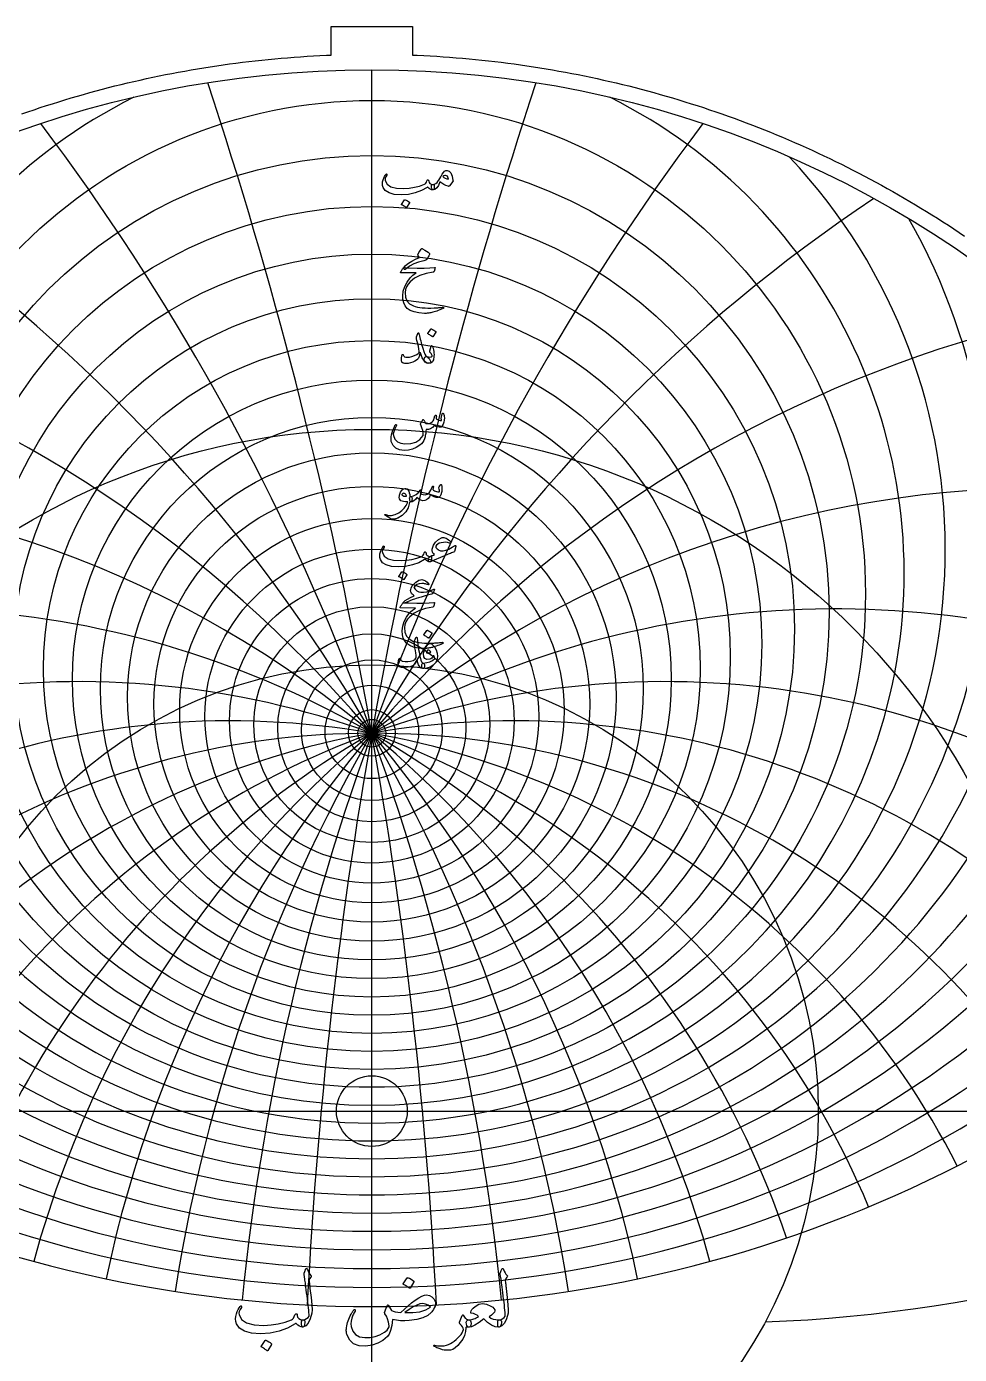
# Model space of a CAD drawing. Header units: millimetres. Extents: x -80 to 80, y -80 to 82.
# Drawn here: x -26.2 to 44.7, y -18.5 to 82.5 of the extents above; entities that cross this region are included whole.
import ezdxf

# ---------------------------------------------------------------- set-up
doc = ezdxf.new("R2010")
doc.units = ezdxf.units.MM
for name, color, linetype in [('CUT_INNER', 6, 'Continuous'), ('CUT_OUTER', 1, 'Continuous'), ('ENGRAVE', 7, 'Continuous'), ('ENGRAVE_FINE', 8, 'Continuous'), ('TEXT', 5, 'Continuous')]:
    doc.layers.add(name, color=color, linetype=linetype)

msp = doc.modelspace()

# ---------------------------------------------------------------- linework, layer by layer
at = {"layer": 'CUT_INNER'}
msp.add_circle((0, 0), 2.69, dxfattribs=at)
at = {"layer": 'CUT_OUTER'}
msp.add_lwpolyline([(-26.611, 75.8366), (-26.1452, 75.9985), (-25.6784, 76.1575), (-25.2106, 76.3136), (-24.7419, 76.4668), (-24.2722, 76.6172), (-23.8016, 76.7647), (-23.3302, 76.9093), (-22.8578, 77.051), (-22.3846, 77.1898), (-21.9106, 77.3257), (-21.4357, 77.4587), (-20.96, 77.5888), (-20.4836, 77.7159), (-20.0063, 77.8401), (-19.5283, 77.9614), (-19.0496, 78.0798), (-18.5701, 78.1952), (-18.09, 78.3077), (-17.6092, 78.4172), (-17.1277, 78.5238), (-16.6455, 78.6274), (-16.1628, 78.728), (-15.6794, 78.8257), (-15.1954, 78.9204), (-14.7109, 79.0122), (-14.2258, 79.101), (-13.7402, 79.1868), (-13.2541, 79.2696), (-12.7674, 79.3494), (-12.2803, 79.4263), (-11.7927, 79.5001), (-11.3047, 79.571), (-10.8163, 79.6388), (-10.3274, 79.7037), (-9.8381, 79.7656), (-9.3485, 79.8244), (-8.8586, 79.8803), (-8.3683, 79.9332), (-7.8776, 79.983), (-7.3867, 80.0298), (-6.8955, 80.0736), (-6.4041, 80.1144), (-5.9124, 80.1522), (-5.4205, 80.187), (-4.9283, 80.2188), (-4.436, 80.2475), (-3.9436, 80.2732), (-3.4509, 80.2959), (-3.08, 80.3107), (-3.08, 82.482), (3.08, 82.482), (3.08, 80.3107), (3.4509, 80.2959), (3.9436, 80.2732), (4.436, 80.2475), (4.9283, 80.2188), (5.4205, 80.187), (5.9124, 80.1522), (6.4041, 80.1144), (6.8955, 80.0736), (7.3867, 80.0298), (7.8776, 79.983), (8.3683, 79.9332), (8.8586, 79.8803), (9.3485, 79.8244), (9.8381, 79.7656), (10.3274, 79.7037), (10.8163, 79.6388), (11.3047, 79.571), (11.7927, 79.5001), (12.2803, 79.4263), (12.7674, 79.3494), (13.2541, 79.2696), (13.7402, 79.1868), (14.2258, 79.101), (14.7109, 79.0122), (15.1954, 78.9204), (15.6794, 78.8257), (16.1628, 78.728), (16.6455, 78.6274), (17.1277, 78.5238), (17.6092, 78.4172), (18.09, 78.3077), (18.5701, 78.1952), (19.0496, 78.0798), (19.5283, 77.9614), (20.0063, 77.8401), (20.4836, 77.7159), (20.96, 77.5888), (21.4357, 77.4587), (21.9106, 77.3257), (22.3846, 77.1898), (22.8578, 77.051), (23.3302, 76.9093), (23.8016, 76.7647), (24.2722, 76.6172), (24.7419, 76.4668), (25.2106, 76.3136), (25.6784, 76.1575), (26.1452, 75.9985), (26.611, 75.8366), (27.0758, 75.6719), (27.5396, 75.5043), (28.0024, 75.3339), (28.4641, 75.1607), (28.9248, 74.9846), (29.3843, 74.8057), (29.8428, 74.624), (30.3001, 74.4395), (30.7563, 74.2522), (31.2113, 74.0621), (31.6651, 73.8692), (32.1178, 73.6735), (32.5692, 73.475), (33.0195, 73.2738), (33.4684, 73.0698), (33.9162, 72.8631), (34.3626, 72.6536), (34.8078, 72.4414), (35.2516, 72.2265), (35.6941, 72.0088), (36.1353, 71.7884), (36.5751, 71.5654), (37.0135, 71.3396), (37.4505, 71.1111), (37.8862, 70.88), (38.3204, 70.6462), (38.7531, 70.4098), (39.1844, 70.1706), (39.6142, 69.9289), (40.0426, 69.6845), (40.4694, 69.4375), (40.8947, 69.1879), (41.3184, 68.9356), (41.7406, 68.6808), (42.1613, 68.4234), (42.5803, 68.1634), (42.9978, 67.9009), (43.4136, 67.6358), (43.8278, 67.3681), (44.2403, 67.0979), (44.6512, 66.8252), (45.0604, 66.55)], dxfattribs=at)
at = {"layer": 'ENGRAVE'}
for points in [[(0, -79.2), (0, 79.2)], [(-79.2, 0), (79.2, 0)]]:
    msp.add_lwpolyline(points, dxfattribs=at)
for centre, radius in [((0, 0), 79.2), ((0, 35.5415), 29.6347), ((0, 0), 51.8435), ((0, 31.4953), 18.5693), ((0, 29.3919), 8.9702), ((0, 0), 33.9362), ((0, 28.7373), 1.056)]:
    msp.add_circle(centre, radius, dxfattribs=at)
for centre, radius, start, end in [((0, 42.6886), 43.5935, 136.755025, 43.244975), ((0, 55.7419), 63.49, 187.023563, 352.976437), ((0, -32.3954), 61.1327, 32, 148), ((0, -32.3954), 61.1327, 32, 148), ((0, 82.9669), 97.8328, 218.84522, 321.15478), ((25.6677, 95.7931), 111.9058, 272.172808, 298.555968)]:
    msp.add_arc(centre, radius, start, end, dxfattribs=at)
at = {"layer": 'ENGRAVE_FINE'}
for centre, radius in [((0, 39.3358), 37.5254), ((0, 37.9264), 34.7555), ((0, 36.6672), 32.1315), ((0, 34.5354), 27.2493), ((0, 33.637), 24.9614), ((0, 32.8363), 22.759), ((0, 32.1249), 20.6314), ((0, 30.9416), 16.5642), ((0, 30.4585), 14.6084), ((0, 30.0415), 12.6949), ((0, 29.687), 10.8175), ((0, 29.1537), 7.1475), ((0, 28.9704), 5.344), ((0, 28.8406), 3.5548), ((0, 28.7631), 1.7751)]:
    msp.add_circle(centre, radius, dxfattribs=at)
for centre, radius, start, end in [((-346.7008, -32.3954), 352.0493, 2.874152, 18.311222), ((-346.7008, -32.3954), 352.0493, 2.874152, 18.311222), ((346.7008, -32.3954), 352.0493, 161.688778, 177.125848), ((346.7008, -32.3954), 352.0493, 161.688778, 177.125848), ((0, 40.9152), 40.4628, 116.571732, 63.428268), ((-167.9607, -32.3954), 178.7401, 5.788928, 36.970098), ((-167.9607, -32.3954), 178.7401, 5.788928, 36.970098), ((167.9607, -32.3954), 178.7401, 143.029902, 174.211072), ((167.9607, -32.3954), 178.7401, 143.029902, 174.211072), ((-105.885, -32.3954), 122.2654, 8.787171, 56.364444), ((-105.885, -32.3954), 122.2654, 8.787171, 56.364444), ((105.885, -32.3954), 122.2654, 123.635556, 171.212829), ((105.885, -32.3954), 122.2654, 123.635556, 171.212829), ((0, 44.6848), 46.9483, 150.410733, 29.589267), ((0, 46.9391), 50.5643, 161.418489, 18.581511), ((-72.8551, -32.3954), 95.1056, 11.916411, 76.960311), ((-72.8551, -32.3954), 95.1056, 11.916411, 76.960311), ((72.8551, -32.3954), 95.1056, 103.039689, 168.083589), ((72.8551, -32.3954), 95.1056, 103.039689, 168.083589), ((0, 49.495), 54.4869, 170.889161, 9.110839), ((0, 52.4066), 58.7721, 179.330047, 0.669953), ((-51.2964, -32.3954), 79.8031, 15.23187, 99.317844), ((-51.2964, -32.3954), 79.8031, 15.23187, 99.317844), ((51.2964, -32.3954), 79.8031, 80.682156, 164.76813), ((51.2964, -32.3954), 79.8031, 80.682156, 164.76813), ((0, 59.5879), 68.7293, 194.145933, 345.854067), ((-35.295, -32.3954), 70.59, 18.800401, 123.997775), ((-35.295, -32.3954), 70.59, 18.800401, 123.997775), ((0, 64.057), 74.6047, 200.815648, 339.184352), ((35.295, -32.3954), 70.59, 56.002225, 161.199599), ((35.295, -32.3954), 70.59, 56.002225, 161.199599), ((-22.2505, -32.3954), 65.0561, 22.705937, 135.460343), ((-22.2505, -32.3954), 65.0561, 22.705937, 135.460343), ((22.2505, -32.3954), 65.0561, 44.539657, 157.294063), ((22.2505, -32.3954), 65.0561, 44.539657, 157.294063), ((0, 69.2977), 81.2667, 207.116681, 332.883319), ((-10.7793, -32.3954), 62.0758, 27.057329, 142.266342), ((-10.7793, -32.3954), 62.0758, 27.057329, 142.266342), ((10.7793, -32.3954), 62.0758, 37.733658, 152.942671), ((10.7793, -32.3954), 62.0758, 37.733658, 152.942671), ((0, 75.5094), 88.9171, 213.110895, 326.889105), ((0, 199.0281), 223.2031, 249.38669, 290.61331)]:
    msp.add_arc(centre, radius, start, end, dxfattribs=at)
at = {"layer": 'TEXT'}
for points in [[(1.0679, 71.2467), (1.0846, 71.2649), (1.1019, 71.2725), (1.1197, 71.2696), (1.1382, 71.2561), (1.1522, 71.2385), (1.1569, 71.2186), (1.1522, 71.1964), (1.1382, 71.1718), (1.0668, 71.0611), (1.0211, 70.9587), (1.0012, 70.8644), (1.007, 70.7783), (1.1537, 70.4956), (1.4391, 70.2982), (1.8633, 70.1864), (2.4262, 70.1601), (2.844, 70.1908), (3.2448, 70.2549), (3.6285, 70.3524), (3.9953, 70.4833), (4.06, 70.5216), (4.1136, 70.5804), (4.1561, 70.6598), (4.1874, 70.7596), (4.1979, 70.788), (4.2155, 70.8076), (4.2401, 70.8184), (4.2717, 70.8205), (4.2942, 70.8108), (4.3103, 70.7912), (4.32, 70.7617), (4.3232, 70.7221), (4.3452, 70.6244), (4.4064, 70.5512), (4.5068, 70.5026), (4.6464, 70.4786), (4.6968, 70.4674), (4.7307, 70.4388), (4.7483, 70.3925), (4.7494, 70.3287), (4.7325, 70.2098), (4.7096, 70.1249), (4.6809, 70.074), (4.6464, 70.057), (4.5436, 70.0705), (4.4462, 70.1109), (4.354, 70.1782), (4.267, 70.2725), (4.2597, 70.2763), (4.2471, 70.2737), (4.2292, 70.2646), (4.2061, 70.2491), (3.7693, 70.0032), (3.2928, 69.8275), (2.7764, 69.7221), (2.2202, 69.687), (1.7061, 69.7221), (1.3068, 69.8275), (1.0223, 70.0032), (0.8525, 70.2491), (0.8138, 70.3864), (0.8009, 70.5266), (0.8138, 70.6697), (0.8525, 70.8158), (0.9046, 70.9516), (0.9579, 71.0687), (1.0123, 71.1671), (1.0679, 71.2467)], [(5.7331, 71.5465), (5.8797, 71.4944), (6.0012, 71.3474), (6.0975, 71.1056), (6.1687, 70.769), (6.1713, 70.7447), (6.1698, 70.7233), (6.1643, 70.7049), (6.1546, 70.6893), (5.897, 70.3662), (5.8791, 70.3465), (5.8584, 70.3345), (5.8346, 70.3302), (5.808, 70.3334), (5.6329, 70.3931), (5.4684, 70.4692), (5.3144, 70.5617), (5.171, 70.6706), (5.0554, 70.4022), (4.9286, 70.2104), (4.7907, 70.0954), (4.6417, 70.057), (4.625, 70.0632), (4.6078, 70.0816), (4.5899, 70.1124), (4.5715, 70.1554), (4.5431, 70.2619), (4.5328, 70.3474), (4.5407, 70.4118), (4.5668, 70.4552), (4.582, 70.4654), (4.5996, 70.4727), (4.6195, 70.4771), (4.6417, 70.4786), (4.7483, 70.4967), (4.8525, 70.5465), (4.9544, 70.6279), (5.0539, 70.7409), (5.0975, 70.8064), (5.1628, 70.9142), (5.2497, 71.0641), (5.3583, 71.2561), (5.4432, 71.3831), (5.534, 71.4739), (5.6306, 71.5283), (5.7331, 71.5465)], [(5.3958, 71.0875), (5.4836, 71.0143), (5.5832, 70.954), (5.6944, 70.9066), (5.8174, 70.872), (5.8106, 70.9642), (5.7858, 71.0395), (5.7427, 71.0977), (5.6815, 71.139), (5.611, 71.1604), (5.5398, 71.1589), (5.4681, 71.1346), (5.3958, 71.0875)], [(2.4871, 69.3029), (2.493, 69.3088), (2.5012, 69.3123), (2.5117, 69.3135), (2.5246, 69.3123), (2.6156, 69.2754), (2.7014, 69.2303), (2.7819, 69.177), (2.8572, 69.1156), (2.8645, 69.1062), (2.8677, 69.0968), (2.8668, 69.0875), (2.8618, 69.0781), (2.6417, 68.7221), (2.6335, 68.7136), (2.623, 68.7116), (2.6101, 68.716), (2.5949, 68.7268), (2.5817, 68.7362), (2.5609, 68.7502), (2.5325, 68.769), (2.4965, 68.7924), (2.4523, 68.8205), (2.3993, 68.8533), (2.3375, 68.8907), (2.267, 68.9329), (2.2576, 68.9399), (2.2529, 68.9469), (2.2529, 68.954), (2.2576, 68.961)], [(3.9532, 64.6777), (3.5439, 64.5709), (3.1827, 64.433), (2.8695, 64.2641), (2.6042, 64.0641), (2.5635, 64.0334), (2.5258, 64.0161), (2.4909, 64.0123), (2.459, 64.022), (2.4219, 64.0662), (2.4274, 64.1285), (2.4757, 64.209), (2.5668, 64.3077), (2.7819, 64.4863), (3.0293, 64.6473), (3.3089, 64.7907), (3.6206, 64.9166), (3.5316, 65.0478), (3.515, 65.0805), (3.507, 65.1133), (3.5079, 65.1461), (3.5176, 65.1789), (3.5805, 65.3039), (3.6382, 65.4072), (3.6906, 65.4889), (3.7377, 65.5489), (3.7679, 65.5773), (3.7974, 65.5923), (3.8264, 65.5937), (3.8548, 65.5817), (4.0196, 65.4886), (4.1581, 65.4014), (4.2702, 65.32), (4.356, 65.2445), (4.3727, 65.2202), (4.3806, 65.1894), (4.3797, 65.1523), (4.3701, 65.1086), (4.3399, 65.0404), (4.2916, 64.9576), (4.2251, 64.8601), (4.1405, 64.748), (4.1183, 64.7313), (4.0797, 64.714), (4.0246, 64.6962), (3.9532, 64.6777)], [(2.8478, 64.1344), (3.4488, 64.1133), (3.9684, 64.111), (4.4066, 64.1274), (4.7635, 64.1625), (4.7745, 64.1638), (4.784, 64.1631), (4.792, 64.1603), (4.7986, 64.1555), (4.8035, 64.1489), (4.8062, 64.1408), (4.807, 64.1313), (4.8057, 64.1203), (4.7964, 64.0776), (4.7875, 64.0384), (4.7789, 64.0027), (4.7705, 63.9705), (4.7625, 63.9418), (4.7547, 63.9166), (4.7472, 63.8949), (4.7401, 63.8768), (4.7249, 63.8478), (4.7073, 63.8264), (4.6874, 63.8127), (4.6651, 63.8065), (4.1241, 63.7085), (3.6534, 63.5548), (3.2529, 63.3455), (2.9227, 63.0805), (2.7559, 62.89), (2.6347, 62.6883), (2.5591, 62.4754), (2.5293, 62.2515), (2.558, 61.8999), (2.6721, 61.6133), (2.8718, 61.3917), (3.1569, 61.2351), (3.3048, 61.1877), (3.4672, 61.1484), (3.6443, 61.1174), (3.8361, 61.0946), (4.0422, 61.0796), (4.2623, 61.0723), (4.4965, 61.0726), (4.7448, 61.0805), (4.833, 61.0855), (4.9198, 61.0911), (5.0052, 61.0972), (5.089, 61.1039), (5.1708, 61.1113), (5.25, 61.1192), (5.3266, 61.1276), (5.4005, 61.1367), (5.423, 61.1379), (5.4391, 61.132), (5.4488, 61.1192), (5.452, 61.0992), (5.4503, 61.0761), (5.445, 61.0583), (5.4362, 61.0457), (5.4239, 61.0384), (5.2916, 60.9824), (5.1663, 60.9318), (5.048, 60.8864), (4.9368, 60.8463), (4.8329, 60.8112), (4.7366, 60.7807), (4.6479, 60.755), (4.5668, 60.7339), (4.4905, 60.7184), (4.4163, 60.7046), (4.3441, 60.6926), (4.274, 60.6824), (4.2057, 60.6745), (4.1388, 60.6695), (4.0734, 60.6675), (4.0094, 60.6683), (3.5726, 60.7023), (3.2085, 60.7761), (2.9169, 60.8896), (2.6979, 61.043), (2.5372, 61.2348), (2.4251, 61.4587), (2.3615, 61.7149), (2.3466, 62.0032), (2.3926, 62.361), (2.5024, 62.7082), (2.676, 63.0448), (2.9134, 63.3709), (3.0062, 63.4696), (3.1113, 63.5641), (3.2287, 63.6546), (3.3583, 63.741), (2.2248, 63.7503), (2.1976, 63.762), (2.1862, 63.7831), (2.1906, 63.8136), (2.2108, 63.8534), (2.2488, 63.9113), (2.2834, 63.9634), (2.3144, 64.0097), (2.3419, 64.0501), (2.3659, 64.0843), (2.3864, 64.1121), (2.4034, 64.1335), (2.4169, 64.1484), (2.4473, 64.1511), (2.5293, 64.1496), (2.6628, 64.1441), (2.8478, 64.1344)], [(3.5902, 59.0739), (3.6171, 58.9511), (3.6464, 58.8262), (3.678, 58.6993), (3.712, 58.5704), (3.7483, 58.4388), (3.7869, 58.304), (3.8279, 58.1659), (3.8712, 58.0247), (3.9587, 57.7706), (4.0387, 57.5797), (4.111, 57.4521), (4.1757, 57.3877), (4.2322, 57.3493), (4.2893, 57.2952), (4.3469, 57.2252), (4.4052, 57.1394), (4.4602, 57.0332), (4.4754, 56.9533), (4.4508, 56.8997), (4.3864, 56.8725), (4.1783, 56.8935), (3.9942, 57.0317), (3.834, 57.287), (3.6979, 57.6594), (3.695, 57.6655), (3.6909, 57.6699), (3.6856, 57.6725), (3.6792, 57.6734), (3.6745, 57.6725), (3.6698, 57.6699), (3.6651, 57.6655), (3.6604, 57.6594), (3.6473, 57.599), (3.6312, 57.5352), (3.6121, 57.4679), (3.5902, 57.3971), (3.5662, 57.33), (3.541, 57.2741), (3.5147, 57.2293), (3.4871, 57.1956), (3.3882, 57.1093), (3.2647, 57.0329), (3.1165, 56.9664), (2.9438, 56.9099), (2.7682, 56.8681), (2.6159, 56.8502), (2.4871, 56.8564), (2.3817, 56.8865), (2.2916, 56.962), (2.2506, 57.0949), (2.2588, 57.2852), (2.3162, 57.5329), (2.3217, 57.5411), (2.3291, 57.5469), (2.3381, 57.5505), (2.349, 57.5516), (2.3618, 57.5502), (2.3724, 57.5458), (2.3806, 57.5385), (2.3864, 57.5282), (2.4087, 57.4764), (2.4333, 57.4334), (2.4602, 57.3991), (2.4895, 57.3736), (2.5808, 57.3397), (2.7049, 57.3315), (2.8618, 57.349), (3.0515, 57.3924), (3.2538, 57.4574), (3.411, 57.5305), (3.5231, 57.6119), (3.5902, 57.7015), (3.6013, 57.7923), (3.5832, 57.9474), (3.5357, 58.167), (3.459, 58.4509), (3.4222, 58.6005), (3.4005, 58.7214), (3.3941, 58.8136), (3.4028, 58.8772), (3.4918, 59.1301), (3.5015, 59.1567), (3.5117, 59.1758), (3.5226, 59.1872), (3.534, 59.191), (3.548, 59.1837), (3.5621, 59.1617), (3.5761, 59.1251), (3.5902, 59.0739)], [(4.4942, 59.4767), (4.5, 59.4825), (4.5082, 59.4861), (4.5188, 59.4872), (4.5316, 59.4861), (4.6227, 59.4492), (4.7085, 59.4041), (4.789, 59.3508), (4.8642, 59.2893), (4.8715, 59.28), (4.8747, 59.2706), (4.8739, 59.2612), (4.8689, 59.2519), (4.6487, 58.8959), (4.6405, 58.8874), (4.63, 58.8854), (4.6171, 58.8897), (4.6019, 58.9006), (4.5887, 58.9099), (4.5679, 58.924), (4.5395, 58.9427), (4.5035, 58.9662), (4.4593, 58.9943), (4.4064, 59.027), (4.3446, 59.0645), (4.274, 59.1067), (4.2647, 59.1137), (4.26, 59.1207), (4.26, 59.1277), (4.2647, 59.1348)], [(4.5363, 57.561), (4.5088, 57.607), (4.4825, 57.6465), (4.4573, 57.6796), (4.4333, 57.7062), (4.416, 57.729), (4.4064, 57.7554), (4.4043, 57.7852), (4.4099, 57.8186), (4.5082, 58.1746), (4.522, 58.2056), (4.5398, 58.2144), (4.5618, 58.2009), (4.5879, 58.1652), (4.6271, 58.0894), (4.6605, 57.9978), (4.688, 57.8903), (4.7096, 57.7671), (4.7222, 57.6488), (4.7272, 57.5329), (4.7246, 57.4193), (4.7143, 57.3081), (4.6976, 57.2112), (4.6757, 57.1266), (4.6484, 57.0543), (4.616, 56.9942), (4.5758, 56.9497), (4.5211, 56.9146), (4.4517, 56.8889), (4.3677, 56.8725), (4.2816, 56.8692), (4.2014, 56.883), (4.1271, 56.9137), (4.0586, 56.9615), (4.0056, 57.0221), (3.9778, 57.0914), (3.9751, 57.1696), (3.9977, 57.2565), (4.0337, 57.3277), (4.0761, 57.3725), (4.125, 57.3909), (4.1804, 57.383), (4.308, 57.3523), (4.4192, 57.349), (4.5141, 57.3733), (4.5925, 57.4252), (4.5943, 57.4389), (4.5855, 57.4661), (4.5662, 57.5068), (4.5363, 57.561)], [(5.3443, 53.0233), (5.3525, 53.0438), (5.363, 53.0584), (5.3759, 53.0672), (5.3911, 53.0702), (5.4107, 53.0678), (5.4274, 53.0608), (5.4412, 53.0491), (5.452, 53.0327), (5.4787, 52.9741), (5.4977, 52.9015), (5.5091, 52.8149), (5.5129, 52.7142), (5.5027, 52.5497), (5.4719, 52.3933), (5.4207, 52.2452), (5.349, 52.1053), (5.3244, 52.0716), (5.2975, 52.0456), (5.2682, 52.0271), (5.2366, 52.0163), (5.1221, 52.009), (4.9989, 52.0292), (4.8668, 52.0769), (4.726, 52.1521), (4.6075, 51.9896), (4.4672, 51.8816), (4.3054, 51.828), (4.1218, 51.8289), (4.1158, 51.7301), (4.1072, 51.6351), (4.0959, 51.5439), (4.082, 51.4566), (4.0655, 51.3724), (4.0463, 51.2909), (4.0245, 51.212), (4, 51.1357), (3.9432, 50.9981), (3.8665, 50.8711), (3.7699, 50.7546), (3.6534, 50.6486), (3.3809, 50.4671), (3.0925, 50.3395), (2.7884, 50.2657), (2.4684, 50.2458), (2.108, 50.2947), (1.8232, 50.4226), (1.6139, 50.6296), (1.4801, 50.9156), (1.462, 51.0186), (1.459, 51.1404), (1.4713, 51.2809), (1.4988, 51.4402), (1.543, 51.6146), (1.6054, 51.7961), (1.6859, 51.9847), (1.7846, 52.1802), (1.7925, 52.1925), (1.8021, 52.2013), (1.8135, 52.2066), (1.8267, 52.2083), (1.8399, 52.2071), (1.8513, 52.2036), (1.861, 52.1978), (1.8689, 52.1896), (1.8741, 52.1776), (1.8759, 52.165), (1.8741, 52.1518), (1.8689, 52.1381), (1.7436, 51.8778), (1.6628, 51.6638), (1.6265, 51.4961), (1.6347, 51.3746), (1.7529, 51.1067), (1.9391, 50.9121), (2.1932, 50.7906), (2.5152, 50.7423), (2.9655, 50.771), (3.3466, 50.8851), (3.6587, 51.0848), (3.9017, 51.3699), (3.9008, 51.5578), (3.87, 51.7563), (3.8095, 51.9653), (3.719, 52.1849), (3.7076, 52.2071), (3.7014, 52.2271), (3.7006, 52.2446), (3.7049, 52.2598), (3.7301, 52.3121), (3.7541, 52.3611), (3.777, 52.4069), (3.7986, 52.4495), (3.8191, 52.4883), (3.8384, 52.5227), (3.8566, 52.5527), (3.8736, 52.5783), (3.8832, 52.5892), (3.8935, 52.5936), (3.9043, 52.5915), (3.9157, 52.583), (3.9216, 52.5766), (3.9298, 52.5666), (3.9403, 52.5532), (3.9532, 52.5362), (3.9678, 52.5157), (3.9836, 52.4917), (4.0006, 52.4642), (4.0188, 52.4331), (4.0556, 52.3734), (4.0867, 52.3301), (4.1119, 52.3032), (4.1312, 52.2926), (4.253, 52.2824), (4.3747, 52.3032), (4.4965, 52.355), (4.6183, 52.4378), (4.6625, 52.4929), (4.7061, 52.583), (4.7492, 52.7083), (4.7916, 52.8687), (4.7957, 52.884), (4.8033, 52.8968), (4.8144, 52.9074), (4.8291, 52.9156), (4.8428, 52.9209), (4.856, 52.9226), (4.8686, 52.9209), (4.8806, 52.9156), (4.8985, 52.8863), (4.9052, 52.8313), (4.9008, 52.7505), (4.8853, 52.6439), (4.9798, 52.586), (5.0808, 52.5479), (5.1883, 52.5298), (5.3021, 52.5315), (5.3007, 52.5658), (5.2963, 52.5936), (5.289, 52.6149), (5.2787, 52.6299), (5.267, 52.6439), (5.26, 52.658), (5.2576, 52.672), (5.26, 52.6861)], [(5.2342, 47.6602), (5.2445, 47.6672), (5.2565, 47.6648), (5.2702, 47.6531), (5.2857, 47.6321), (5.3024, 47.5963), (5.315, 47.5454), (5.3235, 47.4792), (5.3279, 47.3979), (5.3294, 47.3054), (5.3244, 47.2152), (5.313, 47.1274), (5.2951, 47.0419), (5.243, 46.8756), (5.185, 46.7562), (5.1212, 46.6836), (5.0516, 46.6578), (4.8867, 46.6675), (4.7342, 46.7105), (4.594, 46.7869), (4.4661, 46.8967), (4.3782, 46.7237), (4.274, 46.5887), (4.1534, 46.4918), (4.0164, 46.433), (3.8727, 46.4201), (3.7272, 46.4564), (3.5799, 46.5419), (3.4309, 46.6765), (3.3103, 46.5229), (3.1921, 46.4131), (3.0761, 46.3472), (2.9625, 46.3253), (2.9397, 46.3381), (2.9181, 46.3768), (2.8976, 46.4412), (2.8782, 46.5313), (2.8712, 46.6203), (2.8829, 46.6859), (2.9134, 46.7281), (2.9625, 46.7468), (3.1786, 46.7957), (3.3677, 46.8908), (3.5299, 47.0322), (3.6651, 47.2199), (3.6724, 47.2301), (3.6804, 47.2374), (3.6888, 47.2418), (3.6979, 47.2433), (3.709, 47.2421), (3.719, 47.2386), (3.7278, 47.2328), (3.7354, 47.2246), (3.7398, 47.1994), (3.7295, 47.1566), (3.7046, 47.0963), (3.6651, 47.0185), (3.7169, 46.9585), (3.7974, 46.9142), (3.9066, 46.8859), (4.0445, 46.8733), (4.2164, 46.9093), (4.3665, 47.0267), (4.4951, 47.2254), (4.6019, 47.5056), (4.6072, 47.5199), (4.6136, 47.5302), (4.6212, 47.5363), (4.63, 47.5384), (4.6432, 47.5372), (4.6546, 47.5337), (4.6643, 47.5278), (4.6722, 47.5196), (4.678, 47.5079), (4.6815, 47.4962), (4.6827, 47.4845), (4.6815, 47.4728), (4.6347, 47.2761), (4.6894, 47.2275), (4.7553, 47.1847), (4.8323, 47.1479), (4.9204, 47.1168), (5.0062, 47.0966), (5.0715, 47.0922), (5.1163, 47.1037), (5.1405, 47.1309), (5.1485, 47.1724), (5.1441, 47.2316), (5.1274, 47.3083), (5.0984, 47.4025), (5.1034, 47.4292), (5.1277, 47.481), (5.1713, 47.558), (5.2342, 47.6602)], [(2.8689, 46.2737), (2.7591, 45.8882), (2.575, 45.5653), (2.3165, 45.305), (1.9836, 45.1074), (1.9371, 45.0874), (1.8911, 45.0694), (1.8457, 45.0534), (1.8009, 45.0395), (1.757, 45.028), (1.7143, 45.019), (1.6727, 45.0127), (1.6323, 45.0091), (1.5316, 45.0234), (1.3981, 45.0758), (1.2319, 45.1663), (1.0328, 45.2948), (1.0114, 45.3132), (0.9988, 45.3311), (0.995, 45.3484), (1, 45.3651), (1.0111, 45.3779), (1.0258, 45.3838), (1.0439, 45.3826), (1.0656, 45.3744), (1.2725, 45.3074), (1.5047, 45.3077), (1.762, 45.3753), (2.0445, 45.5103), (2.2752, 45.6669), (2.4661, 45.851), (2.6171, 46.0627), (2.7284, 46.3018), (2.7275, 46.3103), (2.7248, 46.3171), (2.7205, 46.322), (2.7143, 46.3253), (2.553, 46.3346), (2.4157, 46.3534), (2.3024, 46.3815), (2.2131, 46.4189), (2.144, 46.4769), (2.1007, 46.5571), (2.0832, 46.6596), (2.0913, 46.7843), (2.094, 46.8008), (2.0972, 46.8176), (2.101, 46.8348), (2.1054, 46.8522), (2.1104, 46.8702), (2.1159, 46.8891), (2.1221, 46.9088), (2.1288, 46.9295), (2.1839, 47.0633), (2.2506, 47.1742), (2.3291, 47.2623), (2.4192, 47.3276), (2.5114, 47.3633), (2.596, 47.3627), (2.673, 47.3258), (2.7424, 47.2527), (2.803, 47.1508), (2.849, 47.0325), (2.8803, 46.8979), (2.897, 46.7468), (2.9062, 46.7469), (2.9151, 46.7474), (2.9238, 46.7481), (2.9321, 46.7491), (2.9404, 46.7502), (2.9491, 46.7509), (2.958, 46.7513), (2.9672, 46.7515), (2.9988, 46.7447), (3.0234, 46.7246), (3.041, 46.6909), (3.0515, 46.6438), (3.0559, 46.5919), (3.0551, 46.5395), (3.0489, 46.4866), (3.0375, 46.433), (3.0226, 46.3858), (3.0059, 46.3522), (2.9874, 46.332), (2.9672, 46.3253), (2.8782, 46.3253), (2.8777, 46.3168), (2.8759, 46.3053), (2.873, 46.291), (2.8689, 46.2737)], [(2.644, 46.7983), (2.5949, 46.8841), (2.541, 46.9447), (2.4825, 46.9801), (2.4192, 46.9904), (2.3815, 46.9804), (2.3478, 46.9646), (2.3182, 46.9429), (2.2928, 46.9154), (2.2846, 46.9008), (2.2834, 46.885), (2.2892, 46.868), (2.3021, 46.8498), (2.3504, 46.8074), (2.4204, 46.7784), (2.512, 46.7629), (2.6253, 46.7609), (2.637, 46.7632), (2.644, 46.7702), (2.6464, 46.7819), (2.644, 46.7983)], [(6.3747, 42.9386), (6.2811, 42.5639), (6.2705, 42.5458), (6.253, 42.5288), (6.2284, 42.513), (6.1968, 42.4983), (6.1266, 42.4736), (6.0521, 42.4462), (5.9733, 42.4162), (5.89, 42.3836), (5.8023, 42.3486), (5.7102, 42.3116), (5.6138, 42.2725), (5.5129, 42.2314), (4.4356, 41.763), (4.3864, 41.7738), (4.3466, 41.8063), (4.3162, 41.8604), (4.2951, 41.9363), (4.2916, 42.0168), (4.3138, 42.085), (4.3619, 42.1409), (4.4356, 42.1845), (4.4448, 42.1888), (4.4631, 42.1968), (4.4905, 42.2087), (4.527, 42.2243), (4.5722, 42.2435), (4.6259, 42.2659), (4.6881, 42.2915), (4.7588, 42.3203), (4.6678, 42.4137), (4.6101, 42.5159), (4.5858, 42.6268), (4.5949, 42.7466), (4.685, 43.0314), (4.8384, 43.2723), (5.0551, 43.4694), (5.3349, 43.6225), (5.3961, 43.6368), (5.4672, 43.633), (5.5483, 43.611), (5.6394, 43.5709), (5.7339, 43.5162), (5.8209, 43.455), (5.9002, 43.3874), (5.9719, 43.3133), (5.9921, 43.2861), (6.0012, 43.2606), (5.9992, 43.2369), (5.986, 43.215), (5.9661, 43.198), (5.9438, 43.1892), (5.9192, 43.1886), (5.8923, 43.1962), (5.7521, 43.2404), (5.6031, 43.2606), (5.4453, 43.2568), (5.2787, 43.229), (5.128, 43.1839), (5.0082, 43.1236), (4.9195, 43.0481), (4.8619, 42.9574), (4.856, 42.917), (4.8712, 42.8707), (4.9075, 42.8186), (4.9649, 42.7606), (5.0305, 42.7079), (5.0961, 42.667), (5.1616, 42.6377), (5.2272, 42.6201), (5.4236, 42.6151), (5.6335, 42.6564), (5.8569, 42.7439), (6.0937, 42.8777), (6.1192, 42.8938), (6.1441, 42.9093), (6.1684, 42.9243), (6.1921, 42.9386), (6.2149, 42.9521), (6.2366, 42.9644), (6.2571, 42.9755), (6.2764, 42.9855), (6.33, 43.0106), (6.3642, 43.0112), (6.3791, 42.9872), (6.3747, 42.9386)], [(0.8618, 42.9527), (0.8785, 42.9708), (0.8958, 42.9784), (0.9136, 42.9755), (0.9321, 42.962), (0.9461, 42.9445), (0.9508, 42.9246), (0.9461, 42.9023), (0.9321, 42.8777), (0.8607, 42.7671), (0.815, 42.6646), (0.7951, 42.5703), (0.8009, 42.4843), (0.9476, 42.2015), (1.233, 42.0042), (1.6572, 41.8924), (2.2202, 41.866), (2.6379, 41.8967), (3.0387, 41.9609), (3.4224, 42.0583), (3.7893, 42.1892), (3.8539, 42.2275), (3.9075, 42.2864), (3.95, 42.3657), (3.9813, 42.4655), (3.9918, 42.4939), (4.0094, 42.5136), (4.034, 42.5244), (4.0656, 42.5264), (4.0881, 42.5168), (4.1042, 42.4972), (4.1139, 42.4676), (4.1171, 42.4281), (4.1391, 42.3303), (4.2003, 42.2571), (4.3007, 42.2085), (4.4403, 42.1845), (4.4907, 42.1734), (4.5246, 42.1447), (4.5422, 42.0984), (4.5434, 42.0346), (4.5264, 41.9158), (4.5035, 41.8309), (4.4749, 41.7799), (4.4403, 41.763), (4.3376, 41.7764), (4.2401, 41.8168), (4.1479, 41.8842), (4.0609, 41.9784), (4.0536, 41.9822), (4.041, 41.9796), (4.0232, 41.9705), (4, 41.955), (3.5633, 41.7091), (3.0867, 41.5335), (2.5703, 41.4281), (2.0141, 41.3929), (1.5, 41.4281), (1.1007, 41.5335), (0.8162, 41.7091), (0.6464, 41.955), (0.6077, 42.0923), (0.5949, 42.2325), (0.6077, 42.3757), (0.6464, 42.5218), (0.6985, 42.6576), (0.7518, 42.7747), (0.8062, 42.873), (0.8618, 42.9527)], [(2.281, 41.0089), (2.2869, 41.0147), (2.2951, 41.0182), (2.3056, 41.0194), (2.3185, 41.0182), (2.4096, 40.9813), (2.4953, 40.9363), (2.5758, 40.883), (2.6511, 40.8215), (2.6584, 40.8121), (2.6616, 40.8028), (2.6607, 40.7934), (2.6558, 40.784), (2.4356, 40.4281), (2.4274, 40.4196), (2.4169, 40.4175), (2.404, 40.4219), (2.3888, 40.4327), (2.3756, 40.4421), (2.3548, 40.4562), (2.3264, 40.4749), (2.2904, 40.4983), (2.2462, 40.5264), (2.1932, 40.5592), (2.1315, 40.5967), (2.0609, 40.6388), (2.0515, 40.6459), (2.0469, 40.6529), (2.0469, 40.6599), (2.0515, 40.6669)], [(4.7518, 39.6767), (4.7556, 39.6436), (4.7342, 39.5819), (4.6877, 39.4914), (4.616, 39.3723), (4.6007, 39.3529), (4.5832, 39.3371), (4.5633, 39.3248), (4.541, 39.316), (4.2412, 39.2335), (3.9743, 39.1591), (3.7401, 39.093), (3.5387, 39.035), (3.37, 38.9855), (3.2342, 38.9449), (3.1312, 38.9129), (3.0609, 38.8898), (2.4942, 38.6369), (2.4543, 38.634), (2.4239, 38.6392), (2.4028, 38.6527), (2.3911, 38.6744), (2.3908, 38.6823), (2.3946, 38.6919), (2.4025, 38.7033), (2.4145, 38.7165), (2.5299, 38.8248), (2.7026, 38.939), (2.9327, 39.059), (3.2202, 39.1849), (3.142, 39.2516), (3.0761, 39.316), (3.0226, 39.3781), (2.9813, 39.4378), (2.9558, 39.5031), (2.9497, 39.5819), (2.9628, 39.6741), (2.9953, 39.7798), (3.048, 39.8898), (3.1218, 39.9999), (3.2166, 40.11), (3.3326, 40.22), (3.4587, 40.3152), (3.5796, 40.3805), (3.6953, 40.4159), (3.8056, 40.4214), (3.9552, 40.3913), (4.0902, 40.3289), (4.2105, 40.2344), (4.3162, 40.1076), (4.3256, 40.0918), (4.3302, 40.0772), (4.3302, 40.0637), (4.3256, 40.0514), (4.3153, 40.04), (4.3033, 40.0339), (4.2895, 40.033), (4.274, 40.0374), (4.2051, 40.0593), (4.1388, 40.0783), (4.0751, 40.0944), (4.0141, 40.1076), (3.956, 40.1176), (3.9011, 40.124), (3.8494, 40.1269), (3.801, 40.1264), (3.5993, 40.1026), (3.4298, 40.0456), (3.2925, 39.9551), (3.1874, 39.8313), (3.2992, 39.684), (3.4239, 39.5748), (3.5615, 39.5037), (3.712, 39.4706), (3.9359, 39.4683), (4.1768, 39.5034), (4.4347, 39.576), (4.7096, 39.6861), (4.721, 39.689), (4.7319, 39.6884), (4.7421, 39.6843), (4.7518, 39.6767)], [(2.808, 38.6509), (3.409, 38.6299), (3.9286, 38.6275), (4.3668, 38.6439), (4.7237, 38.679), (4.7347, 38.6804), (4.7442, 38.6796), (4.7522, 38.6768), (4.7588, 38.672), (4.7636, 38.6654), (4.7664, 38.6574), (4.7672, 38.6479), (4.7658, 38.6369), (4.7566, 38.5941), (4.7477, 38.5549), (4.7391, 38.5192), (4.7307, 38.487), (4.7227, 38.4583), (4.7149, 38.4331), (4.7074, 38.4115), (4.7003, 38.3933), (4.685, 38.3643), (4.6675, 38.343), (4.6476, 38.3292), (4.6253, 38.3231), (4.0843, 38.225), (3.6136, 38.0713), (3.2131, 37.862), (2.8829, 37.5971), (2.7161, 37.4065), (2.5949, 37.2048), (2.5193, 36.992), (2.4895, 36.768), (2.5182, 36.4164), (2.6323, 36.1298), (2.832, 35.9082), (3.1171, 35.7516), (3.265, 35.7042), (3.4274, 35.665), (3.6045, 35.6339), (3.7963, 35.6111), (4.0024, 35.5962), (4.2225, 35.5889), (4.4567, 35.5892), (4.7049, 35.5971), (4.7932, 35.602), (4.88, 35.6076), (4.9653, 35.6137), (5.0492, 35.6205), (5.131, 35.6278), (5.2102, 35.6357), (5.2868, 35.6442), (5.3607, 35.6533), (5.3832, 35.6544), (5.3993, 35.6486), (5.409, 35.6357), (5.4122, 35.6158), (5.4105, 35.5927), (5.4052, 35.5748), (5.3964, 35.5622), (5.3841, 35.5549), (5.2518, 35.499), (5.1265, 35.4483), (5.0082, 35.403), (4.897, 35.3629), (4.7931, 35.3277), (4.6968, 35.2973), (4.6081, 35.2715), (4.527, 35.2504), (4.4507, 35.2349), (4.3765, 35.2212), (4.3043, 35.2092), (4.2342, 35.1989), (4.1659, 35.191), (4.099, 35.186), (4.0335, 35.184), (3.9696, 35.1849), (3.5328, 35.2188), (3.1686, 35.2926), (2.8771, 35.4062), (2.6581, 35.5596), (2.4974, 35.7513), (2.3853, 35.9753), (2.3217, 36.2314), (2.3068, 36.5198), (2.3528, 36.8775), (2.4625, 37.2247), (2.6361, 37.5614), (2.8736, 37.8875), (2.9664, 37.9861), (3.0714, 38.0807), (3.1888, 38.1711), (3.3185, 38.2575), (2.185, 38.2669), (2.1578, 38.2786), (2.1464, 38.2996), (2.1508, 38.3301), (2.171, 38.3699), (2.209, 38.4279), (2.2436, 38.48), (2.2746, 38.5262), (2.3021, 38.5666), (2.3261, 38.6009), (2.3466, 38.6287), (2.3636, 38.6501), (2.3771, 38.665), (2.4075, 38.6676), (2.4895, 38.6662), (2.623, 38.6606), (2.808, 38.6509)], [(4.1874, 36.5578), (4.1932, 36.5637), (4.2014, 36.5672), (4.212, 36.5683), (4.2249, 36.5672), (4.3159, 36.5303), (4.4017, 36.4852), (4.4822, 36.4319), (4.5574, 36.3704), (4.5647, 36.3611), (4.5679, 36.3517), (4.5671, 36.3423), (4.5621, 36.333), (4.3419, 35.977), (4.3338, 35.9685), (4.3232, 35.9665), (4.3103, 35.9709), (4.2951, 35.9817), (4.2819, 35.9911), (4.2612, 36.0051), (4.2328, 36.0238), (4.1967, 36.0473), (4.1525, 36.0754), (4.0996, 36.1082), (4.0378, 36.1456), (3.9672, 36.1878), (3.9579, 36.1948), (3.9532, 36.2018), (3.9532, 36.2089), (3.9579, 36.2159)], [(3.897, 34.0754), (3.9309, 34.059), (3.9579, 34.0332), (3.9778, 33.9981), (3.9907, 33.9536), (3.9991, 33.8985), (4.0012, 33.8458), (3.9968, 33.7955), (3.986, 33.7475), (3.9699, 33.7065), (3.9497, 33.6772), (3.9254, 33.6597), (3.897, 33.6538), (3.7568, 33.6927), (3.6405, 33.7908), (3.5483, 33.948), (3.4801, 34.1643), (3.4713, 34.2017), (3.4637, 34.234), (3.4573, 34.2614), (3.452, 34.2838), (3.4479, 34.3012), (3.445, 34.3136), (3.4432, 34.3211), (3.4426, 34.3236), (3.4356, 34.3374), (3.4286, 34.3412), (3.4216, 34.335), (3.4145, 34.3189), (3.3349, 34.1392), (3.2459, 33.9981), (3.1476, 33.8956), (3.0398, 33.8318), (2.8835, 33.7826), (2.7003, 33.7522), (2.4901, 33.7405), (2.2529, 33.7475), (2.0946, 33.7964), (2.0082, 33.9149), (1.9939, 34.1032), (2.0515, 34.3611), (2.0647, 34.3921), (2.0808, 34.4149), (2.0998, 34.4296), (2.1218, 34.436), (2.1435, 34.434), (2.1616, 34.4231), (2.1762, 34.4035), (2.1874, 34.3751), (2.2111, 34.3145), (2.2401, 34.2686), (2.2743, 34.2372), (2.3138, 34.2206), (2.5354, 34.1866), (2.7459, 34.1831), (2.9453, 34.21), (3.1335, 34.2674), (3.2152, 34.3101), (3.2822, 34.3681), (3.3346, 34.4413), (3.3724, 34.5297), (3.37, 34.5715), (3.3583, 34.669), (3.3373, 34.8221), (3.3068, 35.0309), (3.2913, 35.1425), (3.2775, 35.2434), (3.2655, 35.3334), (3.2553, 35.4126), (3.2465, 35.4804), (3.2389, 35.5361), (3.2325, 35.5799), (3.2272, 35.6117), (3.2228, 35.6603), (3.2237, 35.703), (3.2298, 35.7399), (3.2412, 35.7709), (3.2594, 35.8094), (3.2764, 35.8453), (3.2922, 35.8785), (3.3068, 35.9091), (3.32, 35.937), (3.3314, 35.9624), (3.3411, 35.9851), (3.349, 36.0051), (3.3572, 36.0212), (3.3677, 36.032), (3.3806, 36.0376), (3.3958, 36.0379), (3.4125, 36.0315), (3.4251, 36.0215), (3.4336, 36.008), (3.438, 35.9911), (3.4665, 35.7514), (3.4959, 35.5244), (3.5262, 35.31), (3.5574, 35.1081), (3.5892, 34.9189), (3.6212, 34.7422), (3.6536, 34.5781), (3.6862, 34.4266), (3.7257, 34.2852), (3.774, 34.1796), (3.8311, 34.1096), (3.897, 34.0754)], [(4.4356, 35.5695), (4.4678, 35.5648), (4.5035, 35.5508), (4.5428, 35.5274), (4.5855, 35.4946), (4.7685, 35.2996), (4.8958, 35.08), (4.9675, 34.8359), (4.9836, 34.5672), (4.9693, 34.4272), (4.9403, 34.3025), (4.8967, 34.193), (4.8384, 34.0988), (4.6496, 33.9041), (4.4298, 33.765), (4.1789, 33.6816), (3.897, 33.6538), (3.8686, 33.6605), (3.8443, 33.6807), (3.8241, 33.7144), (3.808, 33.7615), (3.802, 33.7876), (3.798, 33.8142), (3.7961, 33.8415), (3.7963, 33.8693), (3.7979, 33.8968), (3.8004, 33.9231), (3.8037, 33.9483), (3.808, 33.9723), (3.8206, 34.0139), (3.8396, 34.0449), (3.8651, 34.0654), (3.897, 34.0754), (4.1716, 34.1122), (4.4099, 34.1807), (4.6119, 34.2809), (4.7775, 34.4126), (4.7696, 34.4785), (4.76, 34.5309), (4.7486, 34.5698), (4.7354, 34.5953), (4.7196, 34.6172), (4.7049, 34.6316), (4.6915, 34.6383), (4.6792, 34.6374), (4.6707, 34.6345), (4.664, 34.6304), (4.659, 34.6251), (4.6558, 34.6187), (4.6107, 34.5262), (4.5551, 34.4547), (4.4889, 34.4044), (4.4122, 34.3751), (4.1894, 34.3578), (4.0363, 34.4184), (3.9529, 34.5569), (3.9391, 34.7732), (3.9579, 34.8974), (3.9953, 35.0262), (4.0515, 35.1597), (4.1265, 35.2978), (4.2055, 35.4167), (4.2834, 35.5016), (4.3601, 35.5525), (4.4356, 35.5695)], [(4.2811, 35.0636), (4.2345, 35.0505), (4.1979, 35.0156), (4.1713, 34.9591), (4.1546, 34.881), (4.1549, 34.8687), (4.1558, 34.8599), (4.1572, 34.8546), (4.1593, 34.8529), (4.2064, 34.8415), (4.2541, 34.8353), (4.3024, 34.8344), (4.3513, 34.8388), (4.3943, 34.8479), (4.4298, 34.8611), (4.4576, 34.8783), (4.4778, 34.8997), (4.4251, 34.9749), (4.3747, 35.0273), (4.3267, 35.0569), (4.2811, 35.0636)], [(-5.146, -12.3111), (-5.1039, -12.2092), (-5.0711, -12.1284), (-5.0477, -12.0687), (-5.0336, -12.03), (-5.0227, -12.0055), (-5.0086, -11.9879), (-4.9914, -11.9774), (-4.9711, -11.9738), (-4.9481, -11.9777), (-4.929, -11.9895), (-4.9138, -12.009), (-4.9025, -12.0363), (-4.8505, -12.1702), (-4.7885, -12.2908), (-4.7163, -12.3981), (-4.6339, -12.4922), (-4.6109, -12.5222), (-4.6042, -12.5562), (-4.614, -12.5941), (-4.6402, -12.6358), (-4.7775, -12.8294), (-4.7682, -12.9161), (-4.7588, -13.0012), (-4.7494, -13.0847), (-4.7401, -13.1667), (-4.7307, -13.2471), (-4.7213, -13.3259), (-4.712, -13.4032), (-4.7026, -13.4789), (-4.6163, -14.1799), (-4.5637, -14.728), (-4.5445, -15.123), (-4.559, -15.365), (-4.6768, -15.8041), (-4.8306, -16.1284), (-5.0203, -16.338), (-5.2459, -16.4329), (-5.2522, -16.4329), (-5.2584, -16.4329), (-5.2647, -16.4329), (-5.2709, -16.4329), (-5.308, -16.3978), (-5.3318, -16.3174), (-5.3423, -16.1917), (-5.3396, -16.0207), (-5.3338, -15.9575), (-5.3162, -15.9114), (-5.2869, -15.8825), (-5.2459, -15.8708), (-5.0875, -15.8392), (-4.9555, -15.7818), (-4.8501, -15.6987), (-4.7713, -15.5898), (-4.7766, -15.459), (-4.7861, -15.3103), (-4.8, -15.1437), (-4.8181, -14.959), (-4.8402, -14.7572), (-4.8658, -14.539), (-4.8948, -14.3045), (-4.9274, -14.0535), (-4.9575, -13.8068), (-4.9852, -13.5851), (-5.0106, -13.3884), (-5.0336, -13.2166), (-5.0535, -13.0699), (-5.0695, -12.9481), (-5.0816, -12.8513), (-5.0898, -12.7795), (-5.1523, -12.4235), (-5.1542, -12.3884), (-5.1538, -12.3579), (-5.1511, -12.3322), (-5.146, -12.3111)], [(9.7674, -12.3111), (9.8096, -12.2092), (9.8424, -12.1284), (9.8658, -12.0687), (9.8798, -12.03), (9.8908, -12.0055), (9.9048, -11.9879), (9.922, -11.9774), (9.9423, -11.9738), (9.9653, -11.9777), (9.9845, -11.9895), (9.9997, -12.009), (10.011, -12.0363), (10.0629, -12.1702), (10.125, -12.2908), (10.1972, -12.3981), (10.2795, -12.4922), (10.3026, -12.5222), (10.3092, -12.5562), (10.2994, -12.5941), (10.2733, -12.6358), (10.1359, -12.8294), (10.1453, -12.9161), (10.1546, -13.0012), (10.164, -13.0847), (10.1734, -13.1667), (10.1827, -13.2471), (10.1921, -13.3259), (10.2015, -13.4032), (10.2108, -13.4789), (10.2971, -14.1799), (10.3498, -14.728), (10.3689, -15.123), (10.3545, -15.365), (10.2366, -15.8041), (10.0828, -16.1284), (9.8931, -16.338), (9.6675, -16.4329), (9.6613, -16.4329), (9.655, -16.4329), (9.6488, -16.4329), (9.6425, -16.4329), (9.6054, -16.3978), (9.5816, -16.3174), (9.5711, -16.1917), (9.5738, -16.0207), (9.5797, -15.9575), (9.5973, -15.9114), (9.6265, -15.8825), (9.6675, -15.8708), (9.826, -15.8392), (9.9579, -15.7818), (10.0633, -15.6987), (10.1421, -15.5898), (10.1369, -15.459), (10.1273, -15.3103), (10.1135, -15.1437), (10.0953, -14.959), (10.0732, -14.7572), (10.0477, -14.539), (10.0186, -14.3045), (9.986, -14.0535), (9.956, -13.8068), (9.9282, -13.5851), (9.9029, -13.3884), (9.8798, -13.2166), (9.8599, -13.0699), (9.8439, -12.9481), (9.8318, -12.8513), (9.8236, -12.7795), (9.7612, -12.4235), (9.7592, -12.3884), (9.7596, -12.3579), (9.7624, -12.3322), (9.7674, -12.3111)], [(2.6979, -12.6795), (2.7057, -12.6717), (2.7166, -12.6671), (2.7307, -12.6655), (2.7479, -12.6671), (2.8693, -12.7162), (2.9836, -12.7763), (3.091, -12.8474), (3.1913, -12.9294), (3.201, -12.9418), (3.2053, -12.9543), (3.2042, -12.9668), (3.1975, -12.9793), (2.904, -13.4539), (2.8931, -13.4653), (2.879, -13.468), (2.8618, -13.4621), (2.8415, -13.4477), (2.824, -13.4352), (2.7963, -13.4165), (2.7584, -13.3915), (2.7104, -13.3603), (2.6515, -13.3228), (2.5808, -13.2791), (2.4985, -13.2291), (2.4044, -13.1729), (2.3919, -13.1635), (2.3857, -13.1542), (2.3857, -13.1448), (2.3919, -13.1354)], [(4.1593, -13.9785), (4.3771, -14.0105), (4.5621, -14.1128), (4.7143, -14.2853), (4.8338, -14.5281), (4.847, -14.621), (4.8369, -14.7248), (4.8033, -14.8396), (4.7463, -14.9653), (4.6807, -15.0863), (4.6214, -15.187), (4.5683, -15.2674), (4.5215, -15.3275), (4.2483, -15.5523), (3.8782, -15.7272), (3.4114, -15.8521), (2.8478, -15.927), (2.5086, -15.9434), (2.1842, -15.9364), (1.8747, -15.906), (1.58, -15.8521), (1.5105, -16.3099), (1.4208, -16.678), (1.3107, -16.9563), (1.1803, -17.1448), (0.8384, -17.4356), (0.4497, -17.6523), (0.0141, -17.7947), (-0.4684, -17.863), (-0.9762, -17.8392), (-1.3817, -17.6928), (-1.685, -17.4239), (-1.886, -17.0324), (-1.9032, -16.9717), (-1.9173, -16.9083), (-1.9282, -16.8421), (-1.936, -16.7732), (-1.9399, -16.702), (-1.9391, -16.6288), (-1.9337, -16.5537), (-1.9235, -16.4766), (-1.9017, -16.3402), (-1.8735, -16.2057), (-1.8392, -16.0732), (-1.7986, -15.9426), (-1.7522, -15.8144), (-1.7002, -15.6889), (-1.6429, -15.5662), (-1.58, -15.4462), (-1.5521, -15.3974), (-1.5246, -15.3509), (-1.4975, -15.3068), (-1.4707, -15.265), (-1.4448, -15.2256), (-1.42, -15.1885), (-1.3964, -15.1538), (-1.3739, -15.1214), (-1.3579, -15.1031), (-1.3411, -15.0917), (-1.3236, -15.0874), (-1.3052, -15.0902), (-1.2857, -15.0976), (-1.2709, -15.1074), (-1.2607, -15.1195), (-1.2553, -15.1339), (-1.2537, -15.1503), (-1.2553, -15.1682), (-1.26, -15.1878), (-1.2678, -15.2088), (-1.3134, -15.2779), (-1.3568, -15.354), (-1.3977, -15.4372), (-1.4364, -15.5273), (-1.5176, -15.758), (-1.5675, -15.9754), (-1.5863, -16.1796), (-1.5738, -16.3704), (-1.4571, -16.733), (-1.2443, -16.9965), (-0.9356, -17.1608), (-0.5308, -17.226), (-0.1397, -17.2077), (0.2404, -17.1339), (0.6097, -17.0047), (0.968, -16.8201), (1.0761, -16.7432), (1.1694, -16.6499), (1.2479, -16.5402), (1.3115, -16.4142), (1.3189, -16.3966), (1.3224, -16.3751), (1.322, -16.3497), (1.3177, -16.3205), (1.2627, -16.041), (1.1913, -15.7959), (1.1034, -15.5851), (0.9992, -15.4087), (0.9785, -15.3763), (0.9664, -15.3478), (0.9629, -15.3232), (0.968, -15.3025), (1.1616, -14.7904), (1.1893, -14.7518), (1.2162, -14.7358), (1.2424, -14.7424), (1.2678, -14.7717), (1.4988, -15.1651), (1.6226, -15.2237), (1.7814, -15.2682), (1.9754, -15.2986), (2.2045, -15.315), (2.4766, -15.05), (2.7494, -14.8045), (3.023, -14.5785), (3.2974, -14.372), (3.5597, -14.1999), (3.7908, -14.0769), (3.9907, -14.0031), (4.1593, -13.9785)], [(-10.011, -14.8466), (-9.9887, -14.8224), (-9.9657, -14.8123), (-9.9419, -14.8162), (-9.9173, -14.8341), (-9.8986, -14.8575), (-9.8923, -14.8841), (-9.8986, -14.9138), (-9.9173, -14.9465), (-10.0126, -15.0941), (-10.0734, -15.2307), (-10.1, -15.3564), (-10.0922, -15.4711), (-9.8966, -15.8482), (-9.5161, -16.1113), (-8.9505, -16.2604), (-8.1999, -16.2955), (-7.6429, -16.2545), (-7.1086, -16.169), (-6.5968, -16.0391), (-6.1078, -15.8646), (-6.0215, -15.8134), (-5.9501, -15.735), (-5.8935, -15.6292), (-5.8517, -15.4961), (-5.8377, -15.4583), (-5.8142, -15.4321), (-5.7815, -15.4177), (-5.7393, -15.4149), (-5.7092, -15.4278), (-5.6878, -15.454), (-5.6749, -15.4934), (-5.6706, -15.5461), (-5.6413, -15.6764), (-5.5598, -15.774), (-5.4259, -15.8388), (-5.2397, -15.8708), (-5.1726, -15.8857), (-5.1273, -15.9239), (-5.1039, -15.9856), (-5.1023, -16.0707), (-5.1249, -16.2291), (-5.1554, -16.3423), (-5.1936, -16.4102), (-5.2397, -16.4329), (-5.3767, -16.4149), (-5.5067, -16.3611), (-5.6296, -16.2713), (-5.7455, -16.1456), (-5.7553, -16.1405), (-5.7721, -16.144), (-5.7959, -16.1561), (-5.8267, -16.1768), (-6.4091, -16.5047), (-7.0445, -16.7389), (-7.7331, -16.8794), (-8.4747, -16.9263), (-9.1601, -16.8794), (-9.6925, -16.7389), (-10.0719, -16.5047), (-10.2983, -16.1768), (-10.3498, -15.9938), (-10.367, -15.8068), (-10.3498, -15.6159), (-10.2983, -15.4212), (-10.2288, -15.2401), (-10.1578, -15.0839), (-10.0852, -14.9528), (-10.011, -14.8466)], [(4.4653, -14.9028), (4.2736, -14.7568), (4.0734, -14.6686), (3.8646, -14.6382), (3.6472, -14.6655), (3.4114, -14.7486), (3.1413, -14.8856), (2.8369, -15.0765), (2.4981, -15.3212), (3.1152, -15.3232), (3.6487, -15.2541), (4.0988, -15.114), (4.4653, -14.9028)], [(9.6675, -15.8708), (9.7588, -15.8845), (9.8205, -15.9255), (9.8525, -15.9938), (9.8549, -16.0894), (9.8244, -16.2373), (9.783, -16.3439), (9.7307, -16.4091), (9.6675, -16.4329), (9.3798, -16.4067), (9.0914, -16.2908), (8.8022, -16.0851), (8.5122, -15.7896), (8.1464, -16.0734), (7.8361, -16.2752), (7.5812, -16.395), (7.3818, -16.4329), (7.3158, -16.4181), (7.2616, -16.3736), (7.219, -16.2994), (7.1882, -16.1956), (7.1792, -16.0582), (7.2085, -15.9583), (7.276, -15.8958), (7.3818, -15.8708), (7.478, -15.8615), (7.573, -15.8458), (7.6669, -15.824), (7.7596, -15.7959), (7.8511, -15.7611), (7.9415, -15.7194), (8.0307, -15.6706), (8.1187, -15.6148), (8.0106, -15.5266), (7.8798, -15.4555), (7.7264, -15.4017), (7.5504, -15.365), (7.5344, -15.3583), (7.5239, -15.3447), (7.5188, -15.324), (7.5192, -15.2963), (7.5488, -15.2006), (7.6129, -15.0949), (7.7112, -14.9789), (7.8439, -14.8529), (8.1207, -14.687), (8.4138, -14.6265), (8.7233, -14.6714), (9.0492, -14.8216), (9.1874, -14.9177), (9.2834, -15.0121), (9.3373, -15.105), (9.349, -15.1963), (9.3147, -15.2947), (9.2303, -15.4024), (9.0961, -15.5195), (8.9118, -15.646), (9.0434, -15.7444), (9.2132, -15.8146), (9.4212, -15.8568), (9.6675, -15.8708)], [(6.6761, -16.0457), (6.8697, -15.5461), (6.8911, -15.5063), (6.9118, -15.4867), (6.9317, -15.4875), (6.9509, -15.5086), (7.0032, -15.596), (7.0539, -15.671), (7.1031, -15.7334), (7.1507, -15.7834), (7.203, -15.8216), (7.26, -15.849), (7.3217, -15.8654), (7.388, -15.8708), (7.4536, -15.888), (7.5004, -15.9395), (7.5285, -16.0254), (7.5379, -16.1456), (7.5285, -16.2666), (7.5004, -16.3548), (7.4536, -16.4102), (7.388, -16.4329), (7.3377, -16.4352), (7.2865, -16.436), (7.2346, -16.4352), (7.1819, -16.4329), (7.173, -16.4352), (7.1648, -16.4423), (7.1573, -16.454), (7.1507, -16.4704), (7.1171, -16.7658), (7.0352, -17.0527), (6.9048, -17.331), (6.726, -17.6007), (6.5266, -17.8353), (6.3342, -18.0082), (6.1488, -18.1195), (5.9704, -18.169), (5.8025, -18.1819), (5.6487, -18.1831), (5.509, -18.1726), (5.3833, -18.1503), (5.3219, -18.1331), (5.2561, -18.1128), (5.186, -18.0894), (5.1117, -18.0629), (5.0334, -18.0324), (4.9516, -17.9973), (4.8663, -17.9575), (4.7775, -17.913), (4.7553, -17.9028), (4.7385, -17.8911), (4.7272, -17.8779), (4.7213, -17.863), (4.7174, -17.8431), (4.7182, -17.8271), (4.7237, -17.815), (4.7338, -17.8068), (4.7471, -17.7994), (4.7619, -17.7959), (4.7783, -17.7963), (4.7963, -17.8006), (4.993, -17.8404), (5.1772, -17.8599), (5.349, -17.8591), (5.5082, -17.838), (5.6657, -17.7965), (5.8197, -17.7405), (5.9702, -17.67), (6.1171, -17.5851), (6.261, -17.4862), (6.4021, -17.3736), (6.5404, -17.2473), (6.6761, -17.1074), (6.778, -16.9797), (6.8587, -16.8529), (6.9185, -16.7268), (6.9571, -16.6015), (6.9458, -16.5141), (6.8993, -16.4142), (6.8178, -16.3017), (6.7011, -16.1768), (6.6808, -16.1499), (6.6698, -16.1191), (6.6683, -16.0843), (6.6761, -16.0457)], [(-8.1187, -17.4384), (-8.1109, -17.4306), (-8.1, -17.4259), (-8.0859, -17.4243), (-8.0687, -17.4259), (-7.9474, -17.475), (-7.833, -17.5352), (-7.7257, -17.6062), (-7.6253, -17.6882), (-7.6156, -17.7007), (-7.6113, -17.7131), (-7.6125, -17.7256), (-7.6191, -17.7381), (-7.9126, -18.2128), (-7.9235, -18.2241), (-7.9376, -18.2268), (-7.9548, -18.221), (-7.9751, -18.2065), (-7.9926, -18.194), (-8.0203, -18.1753), (-8.0582, -18.1503), (-8.1062, -18.1191), (-8.1652, -18.0816), (-8.2358, -18.0379), (-8.3182, -17.9879), (-8.4122, -17.9317), (-8.4247, -17.9224), (-8.431, -17.913), (-8.431, -17.9036), (-8.4247, -17.8943)]]:
    msp.add_lwpolyline(points, close=True, dxfattribs=at)

doc.saveas('drawing.dxf')
